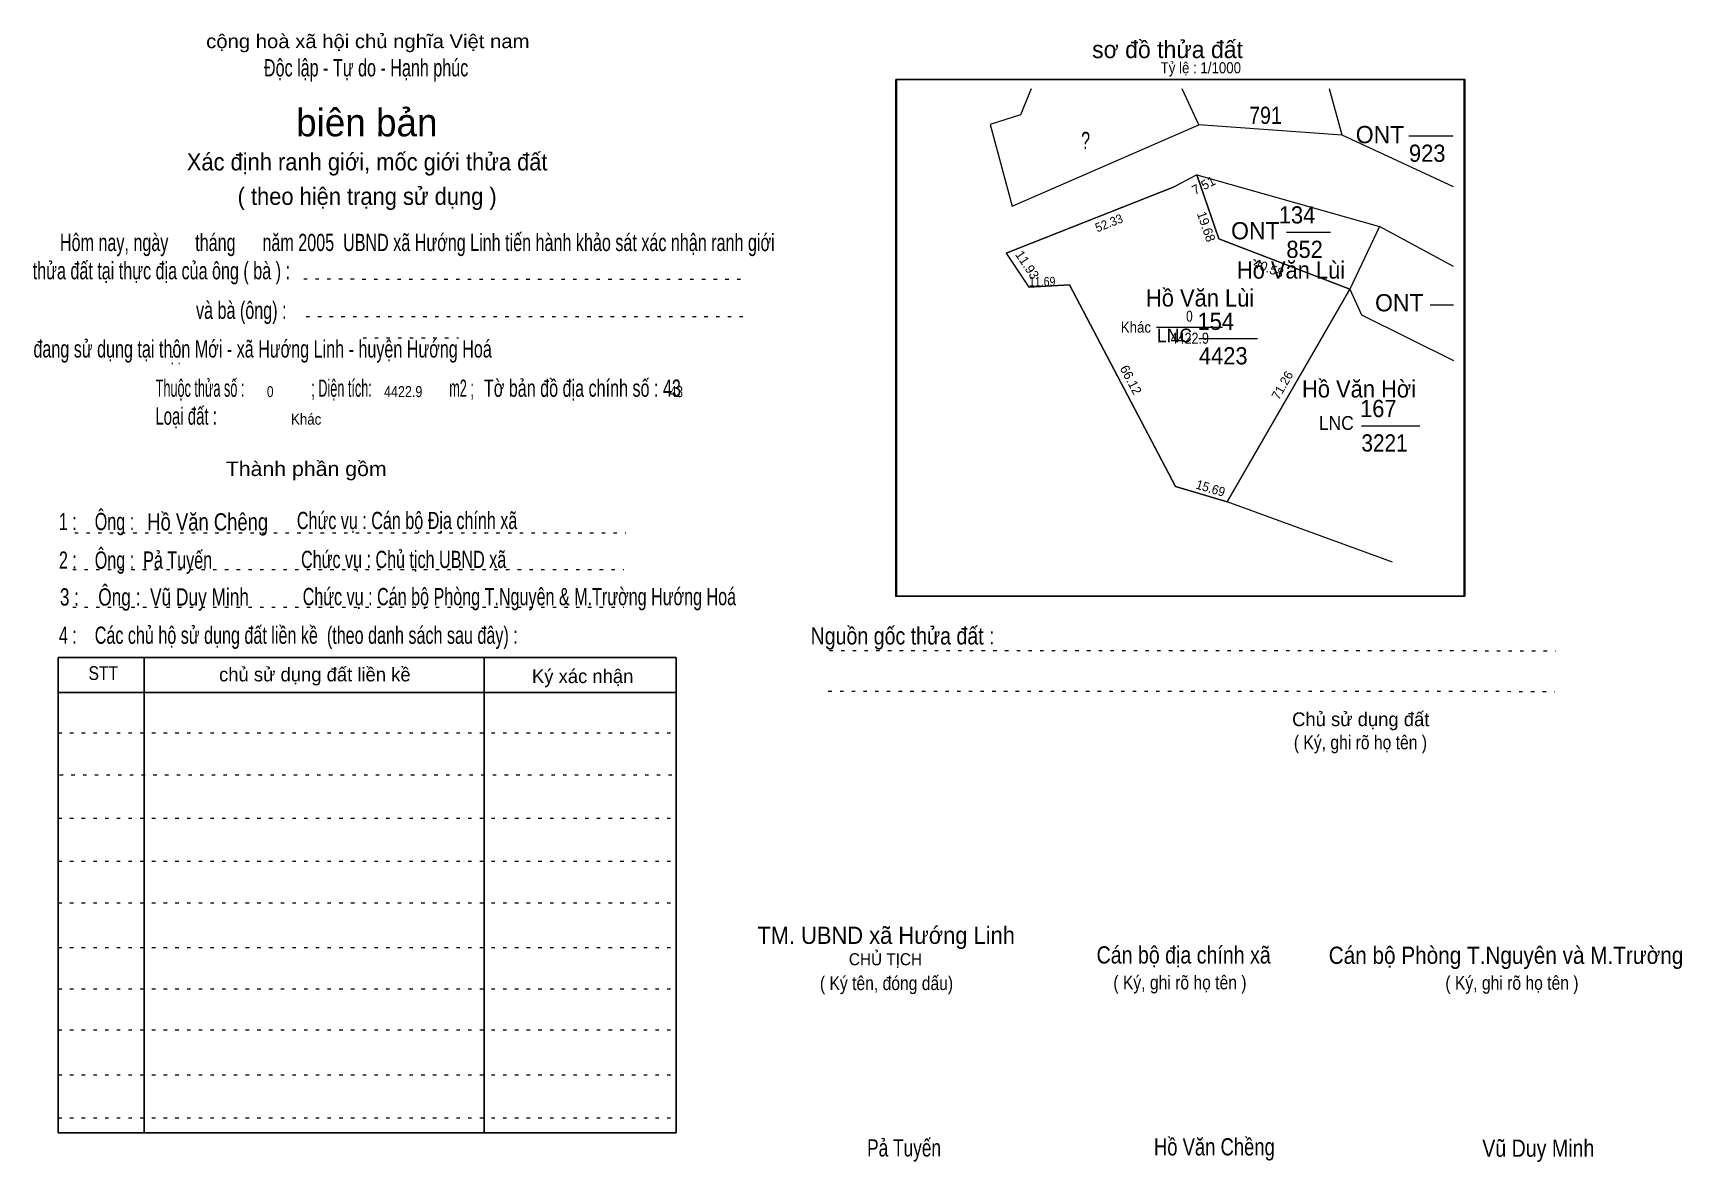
# Model space of a CAD drawing. Header units: centimetres. Extents: x -1.5 to 46.4, y -3.9 to 28.9.
import ezdxf
from ezdxf.enums import TextEntityAlignment as Align

# ---------------------------------------------------------------- set-up
doc = ezdxf.new("R2010")
doc.units = ezdxf.units.CM
doc.header["$LTSCALE"] = 0.2
doc.linetypes.add('DOTTED', pattern=[1.5, 0.3, -1.2])
for name, color, linetype, lineweight in [('15', 7, 'Continuous', 13), ('16', 7, 'Continuous', 13), ('2', 7, 'Continuous', 25), ('22', 7, 'Continuous', 13), ('33', 7, 'Continuous', 13), ('5', 7, 'DOTTED', 13)]:
    doc.layers.add(name, color=color, linetype=linetype, lineweight=lineweight)
doc.layers.add('34', color=7, linetype='Continuous')
doc.layers.add('51', color=7, linetype='Continuous')

msp = doc.modelspace()

# ---------------------------------------------------------------- linework, layer by layer
at = {"layer": '15'}
for p, q in [((38.46, 25.88), (39.74, 25.88)), ((34.9, 23.09), (36.18, 23.09)), ((39.08, 20.98), (39.75, 20.98)), ((32.36, 20), (34.06, 20)), ((37.08, 17.47), (38.78, 17.47))]:
    msp.add_line(p, q, dxfattribs=at)
at = {"layer": '16'}
msp.add_lwpolyline([(27.49, 27.25), (27.18, 26.49), (26.3, 26.21), (26.94, 23.84), (32.36, 26.2), (31.87, 27.25)], dxfattribs=at)
at = {"layer": '2'}
msp.add_lwpolyline([(23.56, 27.52), (40.06, 27.52), (40.06, 12.52), (23.56, 12.52)], close=True, dxfattribs=at)
at = {"layer": '22'}
for p, q in [((36.52, 25.9), (36.15, 27.25)), ((36.52, 25.9), (32.36, 26.2)), ((39.75, 24.4), (36.52, 25.9)), ((32.3, 24.75), (31.64, 24.4)), ((32.3, 24.75), (37.6, 23.25)), ((26.76, 22.48), (31.64, 24.4)), ((37.6, 23.25), (36.74, 21.43)), ((39.75, 22.09), (37.6, 23.25)), ((36.74, 21.43), (33.18, 15.26)), ((37.98, 13.51), (33.18, 15.26))]:
    msp.add_line(p, q, dxfattribs=at)
msp.add_lwpolyline([(27.42, 21.49), (28.6, 21.56), (31.68, 15.71), (33.18, 15.26), (36.74, 21.43), (32.94, 22.89), (32.3, 24.75), (31.64, 24.4), (26.76, 22.48)], close=True, dxfattribs=at)
for points in [[(32.3, 24.75), (32.94, 22.89), (36.74, 21.43)], [(33.18, 15.26), (31.68, 15.71), (28.6, 21.56), (27.44, 21.49)], [(36.74, 21.43), (37.08, 20.69), (39.75, 19.36)]]:
    msp.add_lwpolyline(points, dxfattribs=at)
at = {"layer": '33'}
msp.add_line((31.13, 20.33), (33.05, 20.33), dxfattribs=at)
at = {"layer": '5'}
for p, q in [((6.37, 21.73), (19.21, 21.72)), ((6.44, 20.64), (19.25, 20.64)), ((8.09, 20.02), (10.86, 20.02)), ((-0.28, 14.36), (15.72, 14.36)), ((-0.34, 13.3), (15.66, 13.3)), ((-0.34, 12.2), (15.66, 12.2)), ((21.63, 10.95), (42.72, 10.94)), ((21.6, 9.77), (42.69, 9.76)), ((-0.76, 8.56), (17.18, 8.56)), ((-0.72, 7.34), (17.22, 7.34)), ((-0.76, 6.08), (17.18, 6.08)), ((-0.76, 4.83), (17.18, 4.83)), ((-0.76, 3.62), (17.18, 3.62)), ((-0.76, 2.33), (17.18, 2.33)), ((-0.76, 1.13), (17.18, 1.13)), ((-0.76, -0.06), (17.18, -0.06)), ((-0.76, -1.37), (17.18, -1.37)), ((-0.76, -2.62), (17.18, -2.62))]:
    msp.add_line(p, q, dxfattribs=at)
at = {"layer": '5', "linetype": 'Continuous', "lineweight": 25}
for p, q in [((1.74, 10.74), (1.74, -3.05)), ((11.61, 10.74), (11.61, -3.05)), ((-0.76, 9.73), (17.18, 9.73))]:
    msp.add_line(p, q, dxfattribs=at)
for points in [[(23.58, 27.52), (40.08, 27.52), (40.08, 12.52), (23.58, 12.52)], [(-0.76, 10.74), (17.18, 10.74), (17.18, -3.05), (-0.76, -3.05)]]:
    msp.add_lwpolyline(points, close=True, dxfattribs=at)

# ---------------------------------------------------------------- texts
at = {"layer": '15'}
for s, width, p in [('791', 0.85, (33.82, 26.23)), ('923', 0.95, (38.46, 25.13)), ('134', 0.95, (34.68, 23.34)), ('852', 0.95, (34.9, 22.34)), ('154', 0.95, (32.32, 20.25)), ('4423', 0.95, (32.36, 19.25)), ('167', 0.95, (37.04, 17.72)), ('3221', 0.9, (37.08, 16.72))]:
    msp.add_text(s, height=0.5, dxfattribs=dict(at, width=width)).set_placement(p)
at = {"layer": '16'}
for s, width, p in [('?', 0.7, (29.07, 25.5)), ('Hồ Văn Lùi', 0.95, (35.035, 21.74)), ('Hồ Văn Lùi', 0.95, (32.395, 20.93)), ('Hồ Văn Hời', 0.95, (37.01, 18.29))]:
    msp.add_text(s, height=0.5, dxfattribs=dict(at, width=width)).set_placement(p, align=Align.CENTER)
at = {"layer": '22'}
for p in [(37.62, 25.67), (34, 22.88), (38.18, 20.79)]:
    msp.add_text('ONT', height=0.5, dxfattribs=at).set_placement(p, align=Align.CENTER)
at = {"layer": '22', "width": 0.95}
for p in [(31.65, 19.89), (36.35, 17.35)]:
    msp.add_text('LNC', height=0.4, dxfattribs=at).set_placement(p, align=Align.CENTER)
at = {"layer": '33'}
for s, width, p in [('0', 0.8, (32.085, 20.49)), ('4422.9', 0.85, (32.095, 19.85))]:
    msp.add_text(s, height=0.32, dxfattribs=dict(at, width=width)).set_placement(p, align=Align.CENTER)
at = {"layer": '33', "width": 0.9}
msp.add_text('Khác', height=0.32, dxfattribs=at).set_placement((30.97, 20.17), align=Align.RIGHT)
at = {"layer": '34'}
for s, width, p in [(': : ', 0.85, (2.5, 19.25)), ('0', 0.8, (5.3, 18.3)), ('4422.9', 0.85, (8.7, 18.3)), ('43', 0.8, (17, 18.3)), ('Khác', 0.9, (6, 17.5))]:
    msp.add_text(s, height=0.32, dxfattribs=dict(at, width=width)).set_placement(p)
at = {"layer": '5'}
for s, height, width, p in [('cộng hoà xã hội chủ nghĩa Việt nam', 0.4, 1.1, (8.23, 28.43)), ('Độc lập - Tự do - Hạnh phúc', 0.5, 0.7, (8.18, 27.61)), ('Xác định ranh giới, mốc giới thửa đất', 0.5, 0.95, (8.21, 24.88)), ('( theo hiện trạng sử dụng )', 0.5, 0.95, (8.21, 23.88)), ('Thành phần gồm', 0.42, 1.1, (6.44, 16.01)), ('Hồ Văn Chêng', 0.5, 0.8, (3.58, 14.43)), ('Chức vụ : Cán bộ Địa chính xã', 0.5, 0.7, (9.37, 14.47)), ('Chức vụ : Chủ tịch UBND xã', 0.5, 0.7, (9.27, 13.34)), ('Chức vụ : Cán bộ Phòng T.Nguyên & M.Trường Hướng Hoá', 0.5, 0.7, (12.63, 12.26)), ('    Nguồn gốc thửa đất :', 0.5, 0.85, (23.44, 11.12)), ('( Ký, ghi rõ họ tên )', 0.4, 0.85, (37.05, 8.08)), ('CHỦ TỊCH', 0.35, 0.95, (23.26, 1.81)), ('( Ký tên, đóng dấu)', 0.4, 0.85, (23.29, 1.09)), ('( Ký, ghi rõ họ tên )', 0.4, 0.85, (31.81, 1.11)), ('( Ký, ghi rõ họ tên )', 0.4, 0.85, (41.45, 1.1)), ('Pả Tuyến', 0.5, 0.75, (23.8, -3.74)), ('Hồ Văn Chềng', 0.5, 0.8, (32.81, -3.71)), ('Vũ Duy Minh', 0.5, 0.85, (42.215, -3.75))]:
    msp.add_text(s, height=height, dxfattribs=dict(at, width=width)).set_placement(p, align=Align.CENTER)
msp.add_text('sơ đồ thửa đất', height=0.5, dxfattribs=at).set_placement((29.26, 28.14))
for s, height, p in [('biên bản', 0.8, (8.2, 25.87)), ('      chủ sử dụng đất liền kề', 0.4, (6.245, 10.05)), ('   Ký xác nhận', 0.4, (14.245, 10)), ('Chủ sử dụng đất', 0.4, (37.06, 8.75))]:
    msp.add_text(s, height=height, dxfattribs=at).set_placement(p, align=Align.CENTER)
for s, height, width, p in [('   Hôm nay, ngày      tháng      năm 2005  UBND xã Hướng Linh tiến hành khảo sát xác nhận ranh giới ', 0.5, 0.7, (-1.1, 22.54)), ('thửa đất tại thực địa của ông ( bà ) :                                       ', 0.5, 0.7, (-1.5, 21.72)), ('                                     và bà (ông) :', 0.5, 0.7, (-1.57, 20.57)), (' đang sử dụng tại thôn Mới - xã Hướng Linh - huyện Hướng Hoá', 0.5, 0.7, (-1.61, 19.45)), ('Thuộc thửa số :                   ; Diện tích:                      m2 ;                                            ', 0.5, 0.55, (2.07, 18.31)), ('Tờ bản đồ địa chính số : 43', 0.5, 0.7, (11.6, 18.31)), ('Loại đất :  ', 0.5, 0.65, (2.06, 17.5)), ('    1 :    Ông :                                                        ', 0.5, 0.7, (-1.26, 14.44)), ('    2 :    Ông :  Pả Tuyến', 0.5, 0.7, (-1.26, 13.32)), ('    3 :    Ông :  Vũ Duy Minh', 0.5, 0.75, (-1.27, 12.25)), ('    4 :    Các chủ hộ sử dụng đất liền kề  (theo danh sách sau đây) :', 0.5, 0.7, (-1.26, 11.14)), ('STT', 0.4, 0.85, (0.12, 10.09)), ('TM. UBND xã Hướng Linh', 0.5, 0.95, (19.54, 2.43)), ('Cán bộ địa chính xã  ', 0.5, 0.85, (29.39, 1.86)), ('Cán bộ Phòng T.Nguyên và M.Trường', 0.5, 0.9, (36.13, 1.85))]:
    msp.add_text(s, height=height, dxfattribs=dict(at, width=width)).set_placement(p)
at = {"layer": '51', "width": 0.9}
msp.add_text('Tỷ lệ : 1/1000', height=0.32, dxfattribs=at).set_placement((31.25, 27.7))
at = {"layer": '51'}
for s, height, rotation, p in [('7.51', 0.27, 27.623, (32.5574, 24.3261)), ('19.68', 0.27, 289.254, (32.4451, 23.2045)), ('11.93', 0.27, 303.757, (27.264, 22.065)), ('40.58', 0.27, 338.988, (34.3366, 21.92)), ('66.12', 0.27, 297.763, (30.2669, 18.7379)), ('71.26', 0.26, 60.064, (34.8947, 18.5801))]:
    msp.add_text(s, height=height, rotation=rotation, dxfattribs=at).set_placement(p, align=Align.CENTER)
at = {"layer": '51', "width": 0.95}
for s, height, rotation, p in [('52.33', 0.26, 21.549, (29.7973, 23.2329)), ('15.69', 0.27, 343.367, (32.6614, 15.5271))]:
    msp.add_text(s, height=height, rotation=rotation, dxfattribs=at).set_placement(p, align=Align.CENTER)
at = {"layer": '51', "width": 0.85}
msp.add_text('11.69', height=0.27, dxfattribs=at).set_placement((27.81, 21.52), align=Align.CENTER)

doc.saveas('drawing.dxf')
